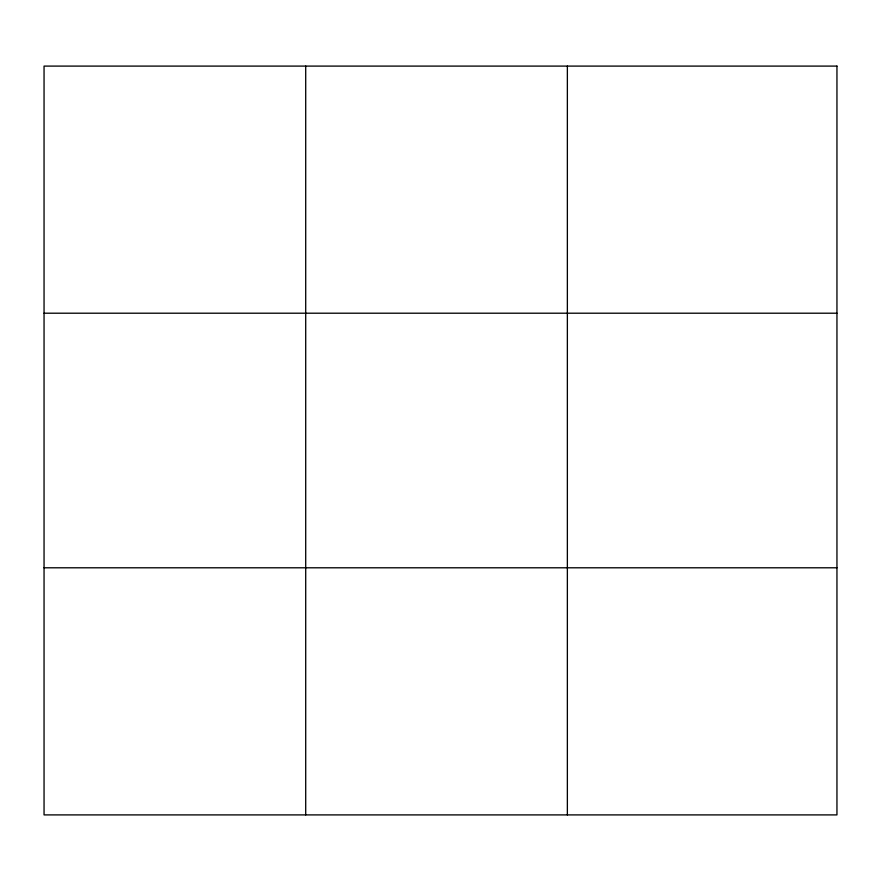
<?xml version="1.0" encoding="UTF-8"?>
<svg xmlns="http://www.w3.org/2000/svg" width="881" height="881" viewBox="0 0 881 881"><rect width="100%" height="100%" fill="white"/><g stroke="black" fill="none" stroke-linecap="round" stroke-linejoin="round"><path stroke-width="1.32" d="M305.707 66.097L305.707 814.903M567.364 66.097L567.364 814.903M44.05 313.207L836.95 313.207M44.05 567.793L836.95 567.793M836.95 66.097L836.95 814.903L44.05 814.903L44.05 66.097L836.95 66.097"/></g></svg>
